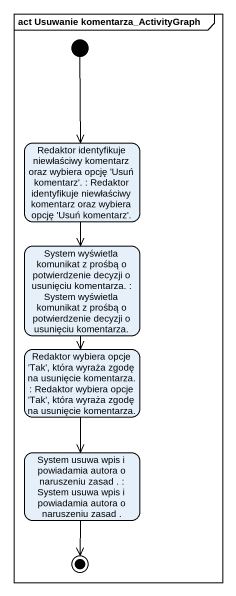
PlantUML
@startuml
mainframe act Usuwanie komentarza_ActivityGraph
hide empty description
state "Redaktor identyfikuje niewłaściwy komentarz oraz wybiera opcję 'Usuń komentarz'. : Redaktor identyfikuje niewłaściwy komentarz oraz wybiera opcję 'Usuń komentarz'." as Redaktor_identyfikuje
state "System wyświetla komunikat z prośbą o potwierdzenie decyzji o usunięciu komentarza. : System wyświetla komunikat z prośbą o potwierdzenie decyzji o usunięciu komentarza." as System_wyświetla_komunikat
state "Redaktor wybiera opcje 'Tak', która wyraża zgodę na usunięcie komentarza. : Redaktor wybiera opcje 'Tak', która wyraża zgodę na usunięcie komentarza." as Redaktor_wybiera_opcje_Tak
state "System usuwa wpis i powiadamia autora o naruszeniu zasad . : System usuwa wpis i powiadamia autora o naruszeniu zasad ." as System_usuwa_wpis_i
[*] --> Redaktor_identyfikuje
Redaktor_identyfikuje --> System_wyświetla_komunikat
System_wyświetla_komunikat --> Redaktor_wybiera_opcje_Tak
Redaktor_wybiera_opcje_Tak --> System_usuwa_wpis_i
System_usuwa_wpis_i --> [*]
@enduml
